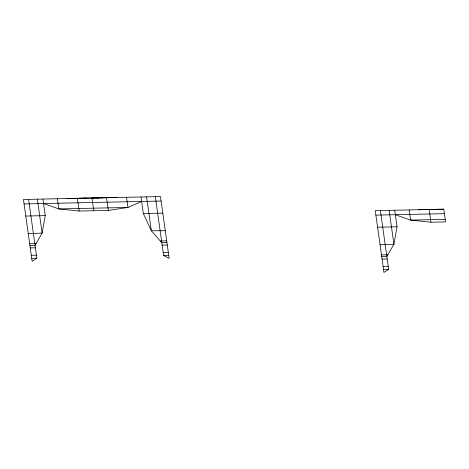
<?xml version="1.0" encoding="UTF-8"?>
<svg xmlns="http://www.w3.org/2000/svg" width="469" height="469" viewBox="0 0 469 469"><rect width="100%" height="100%" fill="white"/><g stroke="black" fill="none" stroke-linecap="round" stroke-linejoin="round"><path stroke-width="0.7" d="M86.677 198.106L23.45 199.472L32.132 261.256L36.858 258.214L28.586 199.36M97.241 197.883L160.48 196.57L169.162 258.36L163.611 255.535L155.339 196.681M98.93 197.859L66.827 198.534M438.474 209.309L375.247 210.64L383.935 272.43L388.654 269.388L380.388 210.534M42.919 199.061L45.247 215.629L42.11 233.087L35.058 245.416L29.922 245.527M394.716 210.235L397.044 226.797L393.907 244.255L386.861 256.59L381.719 256.695M141.638 201.459L127.955 207.456L108.339 210.429L79.167 211.044L58.83 208.922L43.547 203.534M104.493 197.73L79.425 198.258M117.098 197.472L91.965 198.018L93.753 210.739M24.077 203.945L161.107 201.043M25.777 216.039L45.247 215.629M141.011 196.986L143.338 213.547L162.807 213.137M375.88 215.119L444.389 213.665M445.192 219.363L410.633 220.09L395.344 214.702M409.203 209.924L410.633 220.09L430.964 222.218L445.55 221.907L443.762 209.186L431.228 209.432M28.251 233.621L42.11 233.087L37.344 199.178M165.276 230.719L151.346 230.771L143.338 213.547M377.574 227.207L397.044 226.797M29.676 243.763L36.084 243.622M160.292 240.996L166.7 240.861M166.952 242.625L161.811 242.737L151.346 230.771L146.58 196.863M30.256 247.919L35.398 247.808M162.151 245.123L167.286 245.017M380.048 244.789L393.907 244.255L389.147 210.347M31.294 255.283L36.43 255.177M163.183 252.492L168.324 252.386M31.722 258.325L36.858 258.214M163.611 255.535L168.752 255.423M381.473 254.931L387.886 254.796M382.059 259.087L387.195 258.982M383.091 266.456L388.232 266.345M383.519 269.493L388.654 269.388M418.624 209.707L443.762 209.186M429.176 209.496L430.964 222.218M126.524 197.291L127.955 207.456L58.83 208.922L57.406 198.75M106.551 197.707L108.339 210.429M77.379 198.328L79.167 211.044"/></g></svg>
